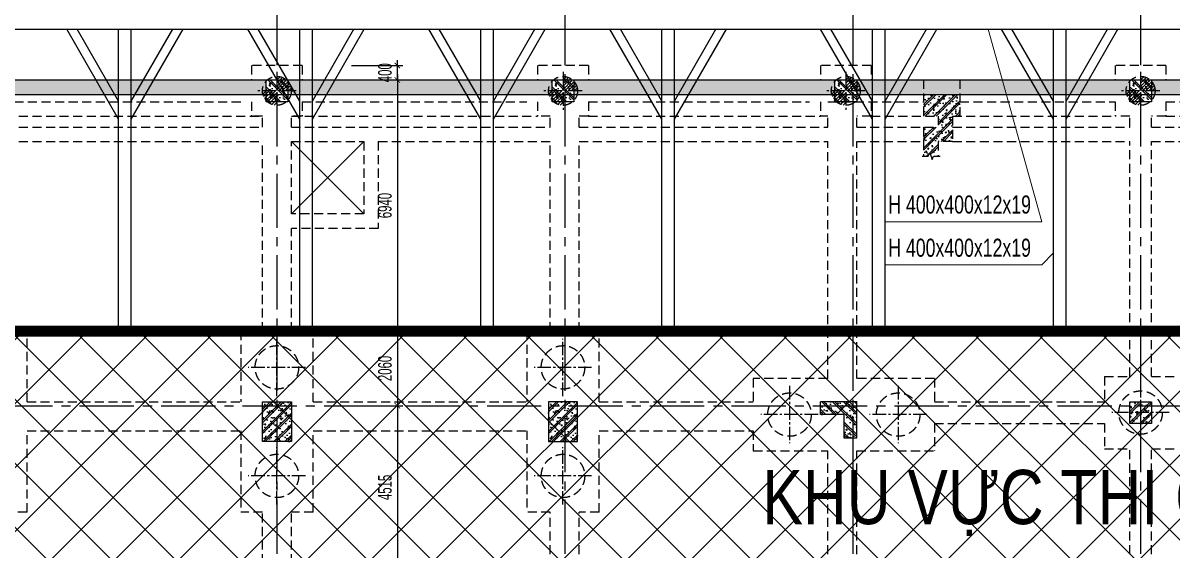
# Model space of a CAD drawing. Extents: x 71 to 3057337, y -14 to 345257.
# Drawn here: x 2938192 to 2969922, y 209799 to 224361 of the extents above; entities that cross this region are included whole.
import ezdxf
from ezdxf.enums import TextEntityAlignment as Align

# ---------------------------------------------------------------- set-up
doc = ezdxf.new("R2010")
doc.units = 0
doc.header["$LTSCALE"] = 1000
doc.header["$MEASUREMENT"] = 0
doc.header["$PDMODE"] = 3
doc.linetypes.add('CENTER2', pattern=[1.125, 0.75, -0.125, 0.125, -0.125])
doc.linetypes.add('HIDDEN', pattern=[0.375, 0.25, -0.125])
doc.layers.get('0').update_dxf_attribs({"linetype": 'CONTINUOUS'})
doc.layers.get('Defpoints').update_dxf_attribs({"linetype": 'CONTINUOUS'})
for name, color, linetype in [('03BORDER', 3, 'CONTINUOUS'), ('CDC.01.AXIS', 160, 'CENTER2'), ('CDC.02.DIM', 1, 'CONTINUOUS'), ('CDC.04.HIDDEN', 8, 'HIDDEN'), ('CDC.05.STEEL', 4, 'CONTINUOUS'), ('CDC.06.TEXT', 2, 'CONTINUOUS'), ('CDC.09.COLUMN', 4, 'CONTINUOUS'), ('CDC.10.HATCH', 9, 'CONTINUOUS'), ('CDC.14.STEELNUM', 2, 'CONTINUOUS'), ('CDC.16.BIGTEXT', 6, 'CONTINUOUS'), ('DIM', 1, 'CONTINUOUS')]:
    doc.layers.add(name, color=color, linetype=linetype)
doc.layers.add('KCS_CHI', color=1, linetype='CONTINUOUS', lineweight=15)
doc.styles.add('ARIAL', font='arial.ttf', dxfattribs={"width": 0.6})
doc.dimstyles.new('D150', dxfattribs={"dimscale": 150, "dimtxt": 2.5, "dimasz": 1, "dimexe": 1, "dimexo": 0, "dimgap": 1, "dimtad": 1, "dimdec": 0, "dimdsep": 46, "dimtxsty": 'ARIAL', "dimblk": 'ARCHTICK', "dimcen": 1, "dimdle": 1, "dimclrd": 1, "dimclre": 1, "dimclrt": 2, "dimadec": 0, "dimazin": 0, "dimtfac": 0.00072, "dimtdec": 0, "dimtix": 1, "dimtmove": 2, "dimatfit": 3, "dimldrblk": 'ARCHTICK', "dimfxl": 1, "dimtolj": 1, "dimlwd": -1, "dimlwe": -1, "dimarcsym": 0})
pattern_1 = [(50, (-322187.27, 0), (573.80815, -50.20171), [60, -660]), (355, (-322187.3, 0), (-111.00107, 601.7537), [48, -528]), (100.4514, (-322139.46, -4.2), (462.8075, 551.55163), [50.99215, -560.91369]), (46.1842, (-322187.3, 160), (853.79284, -132.4152), [90, -990]), (96.6356, (-322116.1, 149), (747.73016, 779.2943), [76.48823, -841.3704]), (351.1842, (-322187.3, 160), (747.72956, 779.2949), [72, -792]), (21, (-322107.27, 120), (477.52564, -322.09511), [60, -660]), (326, (-322107.3, 120), (194.65227, 580.12004), [48, -528]), (71.4514, (-322067.5, 93.16), (672.1781, 258.0244), [50.99215, -560.91369]), (37.5, (-322187.27, 0), (9.727884, 266.315083), [0, -521.6, 0, -536, 0, -530]), (7.5, (-322187.27, 0), (210.45563, 315.52937), [0, -305.6, 0, -509.6, 0, -202]), (327.5, (-322365.67, 0), (427.05795, -18.043897), [0, -200, 0, -624, 0, -828]), (317.5, (-322445.67, 0), (466.548935, 80.083986), [0, -260, 0, -414.4, 0, -588]), (45, (-322187.27, 0), (-240.416306, 240.416306), []), (45, (-322187.27, 98), (-240.416306, 240.416306), [])]

# ---------------------------------------------------------------- blocks, each defined once
blk = doc.blocks.new('_ARCHTICK')
at = {"color": 0, "linetype": 'ByBlock', "const_width": 0.15}
blk.add_lwpolyline([(-0.5, -0.5), (0.5, 0.5)], dxfattribs=at)
blk = doc.blocks.new('*D229')
at = {"layer": 'CDC.02.DIM', "color": 1, "transparency": 16777216}
for p, q in [((2947266, 223186), (2948680, 223186)), ((2948530, 223186), (2948530, 223336)), ((2948530, 222786), (2948530, 223186)), ((2947266, 222786), (2948680, 222786)), ((2948530, 222786), (2948530, 222636))]:
    blk.add_line(p, q, dxfattribs=at)
at = {"layer": 'Defpoints', "color": 0, "transparency": 16777216}
for p in [(2947266, 223186), (2948530, 223186), (2947266, 222786)]:
    blk.add_point(p, dxfattribs=at)
at = {"layer": 'CDC.02.DIM', "color": 1, "transparency": 16777216, "xscale": 150, "yscale": 150, "zscale": 150}
for p, rotation in [((2948530, 223186), 270), ((2948530, 222786), 90)]:
    blk.add_blockref('_ARCHTICK', p, dxfattribs=dict(at, rotation=rotation))
at = {"layer": 'CDC.02.DIM', "color": 2, "transparency": 16777216, "insert": (2948188, 222986), "char_height": 375, "attachment_point": 5, "rotation": 90, "style": 'ARIAL'}
blk.add_mtext('\\A1;400', dxfattribs=at)
blk = doc.blocks.new('*D230')
at = {"layer": 'CDC.02.DIM', "color": 1, "transparency": 16777216}
for p, q in [((2947266, 222786), (2948680, 222786)), ((2948530, 222936), (2948530, 215696)), ((2947266, 215846), (2948680, 215846))]:
    blk.add_line(p, q, dxfattribs=at)
at = {"layer": 'Defpoints', "color": 0, "transparency": 16777216}
for p in [(2947266, 222786), (2947266, 215846), (2948530, 215846)]:
    blk.add_point(p, dxfattribs=at)
at = {"layer": 'CDC.02.DIM', "color": 1, "transparency": 16777216, "xscale": 150, "yscale": 150, "zscale": 150}
for p, rotation in [((2948530, 222786), 90), ((2948530, 215846), 270)]:
    blk.add_blockref('_ARCHTICK', p, dxfattribs=dict(at, rotation=rotation))
at = {"layer": 'CDC.02.DIM', "color": 2, "transparency": 16777216, "insert": (2948188, 219316), "char_height": 375, "attachment_point": 5, "rotation": 90, "style": 'ARIAL'}
blk.add_mtext('\\A1;6940', dxfattribs=at)
blk = doc.blocks.new('*D231')
at = {"layer": 'CDC.02.DIM', "color": 1, "transparency": 16777216}
for p, q in [((2947327, 215846), (2948680, 215846)), ((2948530, 215996), (2948530, 213636)), ((2947327, 213786), (2948680, 213786))]:
    blk.add_line(p, q, dxfattribs=at)
at = {"layer": 'Defpoints', "color": 0, "transparency": 16777216}
for p in [(2947327, 215846), (2947327, 213786), (2948530, 213786)]:
    blk.add_point(p, dxfattribs=at)
at = {"layer": 'CDC.02.DIM', "color": 1, "transparency": 16777216, "xscale": 150, "yscale": 150, "zscale": 150}
for p, rotation in [((2948530, 215846), 90), ((2948530, 213786), 270)]:
    blk.add_blockref('_ARCHTICK', p, dxfattribs=dict(at, rotation=rotation))
at = {"layer": 'CDC.02.DIM', "color": 2, "transparency": 16777216, "insert": (2948188, 214816), "char_height": 375, "attachment_point": 5, "rotation": 90, "style": 'ARIAL'}
blk.add_mtext('\\A1;2060', dxfattribs=at)
blk = doc.blocks.new('*D251')
at = {"layer": 'CDC.02.DIM', "color": 1, "transparency": 16777216}
for p, q in [((2948530, 213936), (2948530, 209121)), ((2947327, 213786), (2948680, 213786)), ((2947327, 209271), (2948680, 209271))]:
    blk.add_line(p, q, dxfattribs=at)
at = {"layer": 'Defpoints', "color": 0, "transparency": 16777216}
for p in [(2947327, 213786), (2947327, 209271), (2948530, 209271)]:
    blk.add_point(p, dxfattribs=at)
at = {"layer": 'CDC.02.DIM', "color": 1, "transparency": 16777216, "xscale": 150, "yscale": 150, "zscale": 150}
for p, rotation in [((2948530, 213786), 90), ((2948530, 209271), 270)]:
    blk.add_blockref('_ARCHTICK', p, dxfattribs=dict(at, rotation=rotation))
at = {"layer": 'CDC.02.DIM', "color": 2, "transparency": 16777216, "insert": (2948188, 211529), "char_height": 375, "attachment_point": 5, "rotation": 90, "style": 'ARIAL'}
blk.add_mtext('\\A1;4515', dxfattribs=at)
blk = doc.blocks.new('7.95M')
at = {"layer": 'CDC.10.HATCH'}
h = blk.add_hatch(dxfattribs=at)
h.set_pattern_fill('ANSI31', color=256, scale=500, style=0)
h.set_pattern_definition([(45, (-342271.236, 17236.047), (-44.1941738, 44.1941738), [])])
h.paths.add_polyline_path([(1434392, -63748), (1434392, -64148), (1434792, -64148, 0.414214)])
h.paths.add_polyline_path([(1434392, -64148), (1433992, -64148, 0.414214), (1434392, -64548)])
h = blk.add_hatch(dxfattribs=at)
h.set_pattern_fill('ANSI31', color=256, scale=500, style=0)
h.set_pattern_definition([(45, (-334371.166, 17235.834), (-44.1941738, 44.1941738), [])])
h.paths.add_polyline_path([(1442293, -63749), (1442293, -64149), (1442693, -64149, 0.414214)])
h.paths.add_polyline_path([(1442293, -64149), (1441893, -64149, 0.414214), (1442293, -64549)])
h = blk.add_hatch(dxfattribs=at)
h.set_pattern_fill('ANSI31', color=256, scale=500, style=0)
h.set_pattern_definition([(45, (-326561.223, 17235.994), (-44.1941738, 44.1941738), [])])
h.paths.add_polyline_path([(1450102, -63748), (1450102, -64148), (1450502, -64148, 0.414214)])
h.paths.add_polyline_path([(1450102, -64148), (1449702, -64148, 0.414214), (1450102, -64548)])
h = blk.add_hatch(dxfattribs=at)
h.set_pattern_fill('ANSI31', color=256, scale=500, style=0)
h.set_pattern_definition([(45, (-318421.22, 17235.994), (-44.1941738, 44.1941738), [])])
h.paths.add_polyline_path([(1458242, -63748), (1458242, -64148), (1458642, -64148, 0.414214)])
h.paths.add_polyline_path([(1458242, -64148), (1457842, -64148, 0.414214), (1458242, -64548)])
h = blk.add_hatch(dxfattribs=at)
h.set_pattern_fill('CHAU-01', color=256, scale=80, style=0, pattern_type=2)
h.set_pattern_definition(pattern_1)
h.paths.add_polyline_path([(1418382, -63848), (1416077, -63848), (1412362, -67821), (1412910, -67821), (1416250, -64248), (1418382, -64248)])
h.paths.add_polyline_path([(1426192, -63848), (1418982, -63848), (1418982, -64248), (1426192, -64248)])
h.paths.add_polyline_path([(1434092, -63848), (1426792, -63848), (1426792, -64248), (1434092, -64248)])
h.paths.add_polyline_path([(1441993, -63848), (1434692, -63848), (1434692, -64248), (1441993, -64248)])
h.paths.add_polyline_path([(1449802, -63848), (1442593, -63848), (1442593, -64248), (1449802, -64248)])
h.paths.add_polyline_path([(1457942, -63848), (1450402, -63848), (1450402, -64248), (1457942, -64248)])
h = blk.add_hatch(dxfattribs=at)
h.set_pattern_fill('CHAU-01', color=256, scale=50, angle=270, style=0, pattern_type=2)
h.set_pattern_definition([(320, (-314663.88, -371169.58), (-31.376067, -358.63009), [37.5, -412.5]), (265, (-314663.9, -371169.58), (376.09607, 69.37567), [30, -330]), (10.4514, (-314666.5, -371199.47), (344.71977, -289.25469), [31.870095, -350.571056]), (316.1842, (-314563.9, -371169.6), (-82.75951, -533.62052), [56.25, -618.75]), (6.6356, (-314570.8, -371214.05), (487.05894, -467.33135), [47.80514, -525.8565]), (261.1842, (-314563.9, -371169.6), (487.0593, -467.33097), [45, -495]), (291, (-314588.88, -371219.58), (-201.309445, -298.453526), [37.5, -412.5]), (236, (-314588.9, -371219.58), (362.57502, -121.657666), [30, -330]), (341.4514, (-314605.66, -371244.45), (161.26525, -420.111314), [31.870095, -350.571056]), (307.5, (-314663.88, -371169.58), (166.446927, -6.079928), [0, -326, 0, -335, 0, -331.25]), (277.5, (-314663.88, -371169.58), (197.205856, -131.534769), [0, -191, 0, -318.5, 0, -126.25]), (237.5, (-314663.88, -371058.08), (-11.277436, -266.911218), [0, -125, 0, -390, 0, -517.5]), (227.5, (-314663.88, -371008.08), (50.05249, -291.593085), [0, -162.5, 0, -259, 0, -367.5]), (315, (-314663.88, -371169.58), (150.26019, 150.26019), []), (315, (-314602.63, -371169.58), (150.26019, 150.26019), [])])
h.paths.add_polyline_path([(1434692, -64448), (1434092, -64448), (1434092, -63848), (1434692, -63848)])
h = blk.add_hatch(dxfattribs=at)
h.set_pattern_fill('CHAU-01', color=256, scale=50, angle=270, style=0, pattern_type=2)
h.set_pattern_definition([(320, (-306763.8, -371169.8), (-31.376067, -358.63009), [37.5, -412.5]), (265, (-306763.8, -371169.8), (376.09607, 69.37567), [30, -330]), (10.4514, (-306766.43, -371199.68), (344.71977, -289.25469), [31.870095, -350.571056]), (316.1842, (-306663.8, -371169.8), (-82.75951, -533.62052), [56.25, -618.75]), (6.6356, (-306670.7, -371214.26), (487.05894, -467.33135), [47.80514, -525.8565]), (261.1842, (-306663.8, -371169.8), (487.0593, -467.33097), [45, -495]), (291, (-306688.8, -371219.8), (-201.309445, -298.453526), [37.5, -412.5]), (236, (-306688.8, -371219.8), (362.57502, -121.657666), [30, -330]), (341.4514, (-306705.6, -371244.67), (161.26525, -420.111314), [31.870095, -350.571056]), (307.5, (-306763.81, -371169.8), (166.446927, -6.079928), [0, -326, 0, -335, 0, -331.25]), (277.5, (-306763.81, -371169.8), (197.205856, -131.534769), [0, -191, 0, -318.5, 0, -126.25]), (237.5, (-306763.81, -371058.3), (-11.277436, -266.911218), [0, -125, 0, -390, 0, -517.5]), (227.5, (-306763.81, -371008.3), (50.05249, -291.593085), [0, -162.5, 0, -259, 0, -367.5]), (315, (-306763.81, -371169.8), (150.26019, 150.26019), []), (315, (-306702.56, -371169.8), (150.26019, 150.26019), [])])
h.paths.add_polyline_path([(1442593, -64448), (1441993, -64448), (1441993, -63848), (1442593, -63848)])
h = blk.add_hatch(dxfattribs=at)
h.set_pattern_fill('CHAU-01', color=256, scale=50, angle=270, style=0, pattern_type=2)
h.set_pattern_definition([(320, (-298953.87, -371169.63), (-31.376067, -358.63009), [37.5, -412.5]), (265, (-298953.87, -371169.63), (376.09607, 69.37567), [30, -330]), (10.4514, (-298956.5, -371199.52), (344.71977, -289.25469), [31.870095, -350.571056]), (316.1842, (-298853.87, -371169.63), (-82.75951, -533.62052), [56.25, -618.75]), (6.6356, (-298860.77, -371214.1), (487.05894, -467.33135), [47.80514, -525.8565]), (261.1842, (-298853.87, -371169.63), (487.0593, -467.33097), [45, -495]), (291, (-298878.87, -371219.63), (-201.309445, -298.453526), [37.5, -412.5]), (236, (-298878.87, -371219.63), (362.57502, -121.657666), [30, -330]), (341.4514, (-298895.65, -371244.5), (161.26525, -420.111314), [31.870095, -350.571056]), (307.5, (-298953.87, -371169.63), (166.446927, -6.079928), [0, -326, 0, -335, 0, -331.25]), (277.5, (-298953.87, -371169.63), (197.205856, -131.534769), [0, -191, 0, -318.5, 0, -126.25]), (237.5, (-298953.87, -371058.13), (-11.277436, -266.911218), [0, -125, 0, -390, 0, -517.5]), (227.5, (-298953.87, -371008.13), (50.05249, -291.593085), [0, -162.5, 0, -259, 0, -367.5]), (315, (-298953.87, -371169.63), (150.26019, 150.26019), []), (315, (-298892.62, -371169.63), (150.26019, 150.26019), [])])
h.paths.add_polyline_path([(1450402, -64448), (1449802, -64448), (1449802, -63848), (1450402, -63848)])
h = blk.add_hatch(dxfattribs=at)
h.set_pattern_fill('CHAU-01', color=256, scale=50, angle=270, style=0, pattern_type=2)
h.set_pattern_definition([(320, (-290813.86, -371169.63), (-31.376067, -358.63009), [37.5, -412.5]), (265, (-290813.86, -371169.63), (376.09607, 69.37567), [30, -330]), (10.4514, (-290816.48, -371199.52), (344.71977, -289.25469), [31.870095, -350.571056]), (316.1842, (-290713.86, -371169.63), (-82.75951, -533.62052), [56.25, -618.75]), (6.6356, (-290720.76, -371214.1), (487.05894, -467.33135), [47.80514, -525.8565]), (261.1842, (-290713.86, -371169.63), (487.0593, -467.33097), [45, -495]), (291, (-290738.86, -371219.63), (-201.309445, -298.453526), [37.5, -412.5]), (236, (-290738.86, -371219.63), (362.57502, -121.657666), [30, -330]), (341.4514, (-290755.64, -371244.5), (161.26525, -420.111314), [31.870095, -350.571056]), (307.5, (-290813.86, -371169.63), (166.446927, -6.079928), [0, -326, 0, -335, 0, -331.25]), (277.5, (-290813.86, -371169.63), (197.205856, -131.534769), [0, -191, 0, -318.5, 0, -126.25]), (237.5, (-290813.86, -371058.13), (-11.277436, -266.911218), [0, -125, 0, -390, 0, -517.5]), (227.5, (-290813.86, -371008.13), (50.05249, -291.593085), [0, -162.5, 0, -259, 0, -367.5]), (315, (-290813.86, -371169.63), (150.26019, 150.26019), []), (315, (-290752.61, -371169.63), (150.26019, 150.26019), [])])
h.paths.add_polyline_path([(1458542, -64448), (1457942, -64448), (1457942, -63848), (1458542, -63848)])
h = blk.add_hatch(dxfattribs=at)
h.set_pattern_fill('CHAU-01', color=256, scale=80, style=0, pattern_type=2)
h.set_pattern_definition(pattern_1)
h.paths.add_polyline_path([(1468217, -63848), (1458542, -63848), (1458542, -64248), (1468217, -64248)])
h.paths.add_polyline_path([(1476583, -63848), (1469267, -63848), (1469267, -64248), (1476583, -64248)])
h.paths.add_polyline_path([(1484393, -63848), (1477183, -63848), (1477183, -64248), (1484393, -64248)])
h.paths.add_polyline_path([(1492293, -63848), (1484993, -63848), (1484993, -64248), (1492293, -64248)])
h.paths.add_polyline_path([(1500193, -63848), (1492893, -63848), (1492893, -64248), (1500193, -64248)])
h.paths.add_polyline_path([(1508003, -63848), (1500793, -63848), (1500793, -64248), (1508003, -64248)])
h.paths.add_polyline_path([(1511853, -63848), (1508603, -63848), (1508603, -64248), (1511853, -64248)])
h.paths.add_polyline_path([(1512453, -63848), (1512453, -63848), (1512453, -64433), (1515745, -67954), (1516292, -67954)])
h = blk.add_hatch(dxfattribs=at)
h.set_pattern_fill('CHAU-01', color=256, scale=50, style=0, pattern_type=2)
h.set_pattern_definition([(50, (-323387.27, 0), (358.63009, -31.376067), [37.5, -412.5]), (355, (-323387.27, 0), (-69.37567, 376.09607), [30, -330]), (100.4514, (-323357.4, -2.6), (289.25469, 344.71977), [31.870095, -350.571056]), (46.1842, (-323387.27, 100), (533.62052, -82.75951), [56.25, -618.75]), (96.6356, (-323342.8, 93.1), (467.33135, 487.05894), [47.80514, -525.8565]), (351.1842, (-323387.3, 100), (467.33097, 487.0593), [45, -495]), (21, (-323337.27, 75), (298.453526, -201.309445), [37.5, -412.5]), (326, (-323337.27, 75), (121.657666, 362.57502), [30, -330]), (71.4514, (-323312.4, 58.22), (420.111314, 161.26525), [31.870095, -350.571056]), (37.5, (-323387.27, 0), (6.079928, 166.446927), [0, -326, 0, -335, 0, -331.25]), (7.5, (-323387.27, 0), (131.534769, 197.205856), [0, -191, 0, -318.5, 0, -126.25]), (327.5, (-323498.77, 0), (266.911218, -11.277436), [0, -125, 0, -390, 0, -517.5]), (317.5, (-323548.77, 0), (291.593085, 50.05249), [0, -162.5, 0, -259, 0, -367.5]), (45, (-323387.27, 0), (-150.26019, 150.26019), []), (45, (-323387.27, 61.25), (-150.26019, 150.26019), [])])
h.paths.add_polyline_path([(1453052, -64848), (1453252, -64848), (1453252, -64248), (1452252, -64248), (1452252, -64848), (1452652, -64848), (1452652, -65148), (1452252, -65148), (1452252, -65952), (1452377, -65952), (1452418, -65858), (1452486, -66046), (1452527, -65952), (1452652, -65952), (1452652, -65548), (1453052, -65548)])
h = blk.add_hatch(dxfattribs=at)
h.set_pattern_fill('CHAU-01', color=256, scale=50, style=0, pattern_type=2)
h.set_pattern_definition([(50, (-314587.3, 0), (358.63009, -31.376067), [37.5, -412.5]), (355, (-314587.3, 0), (-69.37567, 376.09607), [30, -330]), (100.4514, (-314557.4, -2.6), (289.25469, 344.71977), [31.870095, -350.571056]), (46.1842, (-314587.3, 100), (533.62052, -82.75951), [56.25, -618.75]), (96.6356, (-314542.8, 93.1), (467.33135, 487.05894), [47.80514, -525.8565]), (351.1842, (-314587.3, 100), (467.33097, 487.0593), [45, -495]), (21, (-314537.3, 75), (298.453526, -201.309445), [37.5, -412.5]), (326, (-314537.3, 75), (121.657666, 362.57502), [30, -330]), (71.4514, (-314512.42, 58.22), (420.111314, 161.26525), [31.870095, -350.571056]), (37.5, (-314587.3, 0), (6.079928, 166.446927), [0, -326, 0, -335, 0, -331.25]), (7.5, (-314587.3, 0), (131.534769, 197.205856), [0, -191, 0, -318.5, 0, -126.25]), (327.5, (-314698.8, 0), (266.911218, -11.277436), [0, -125, 0, -390, 0, -517.5]), (317.5, (-314748.8, 0), (291.593085, 50.05249), [0, -162.5, 0, -259, 0, -367.5]), (45, (-314587.3, 0), (-150.26019, 150.26019), []), (45, (-314587.3, 61.25), (-150.26019, 150.26019), [])])
h.paths.add_polyline_path([(1434342, -72738), (1433992, -72738), (1433992, -72848), (1434342, -72848)])
h.paths.add_polyline_path([(1434342, -72848), (1433992, -72848), (1433992, -73838), (1434342, -73838)])
h.paths.add_polyline_path([(1434792, -72848), (1434342, -72848), (1434342, -73838), (1434792, -73838)])
h.paths.add_polyline_path([(1434792, -72738), (1434342, -72738), (1434342, -72848), (1434792, -72848)])
h = blk.add_hatch(dxfattribs=at)
h.set_pattern_fill('CHAU-01', color=256, scale=50, style=0, pattern_type=2)
h.set_pattern_definition([(50, (-306687.3, 0), (358.63009, -31.376067), [37.5, -412.5]), (355, (-306687.3, 0), (-69.37567, 376.09607), [30, -330]), (100.4514, (-306657.43, -2.6), (289.25469, 344.71977), [31.870095, -350.571056]), (46.1842, (-306687.3, 100), (533.62052, -82.75951), [56.25, -618.75]), (96.6356, (-306642.85, 93.1), (467.33135, 487.05894), [47.80514, -525.8565]), (351.1842, (-306687.3, 100), (467.33097, 487.0593), [45, -495]), (21, (-306637.3, 75), (298.453526, -201.309445), [37.5, -412.5]), (326, (-306637.3, 75), (121.657666, 362.57502), [30, -330]), (71.4514, (-306612.44, 58.22), (420.111314, 161.26525), [31.870095, -350.571056]), (37.5, (-306687.31, 0), (6.079928, 166.446927), [0, -326, 0, -335, 0, -331.25]), (7.5, (-306687.31, 0), (131.534769, 197.205856), [0, -191, 0, -318.5, 0, -126.25]), (327.5, (-306798.81, 0), (266.911218, -11.277436), [0, -125, 0, -390, 0, -517.5]), (317.5, (-306848.81, 0), (291.593085, 50.05249), [0, -162.5, 0, -259, 0, -367.5]), (45, (-306687.31, 0), (-150.26019, 150.26019), []), (45, (-306687.31, 61.25), (-150.26019, 150.26019), [])])
h.paths.add_polyline_path([(1442242, -72738), (1441892, -72738), (1441892, -72848), (1442242, -72848)])
h.paths.add_polyline_path([(1442242, -72848), (1441892, -72848), (1441892, -73838), (1442242, -73838)])
h.paths.add_polyline_path([(1442692, -72848), (1442242, -72848), (1442242, -73838), (1442692, -73838)])
h.paths.add_polyline_path([(1442692, -72738), (1442242, -72738), (1442242, -72848), (1442692, -72848)])
h = blk.add_hatch(dxfattribs=at)
h.set_pattern_fill('CHAU-01', color=256, scale=50, style=0, pattern_type=2)
h.set_pattern_definition([(130, (3190972.22, 0), (-358.63009, -31.376067), [37.5, -412.5]), (185, (3190972.22, 0), (69.37567, 376.09607), [30, -330]), (79.5486, (3190942.34, -2.6), (-289.25469, 344.71977), [31.870095, -350.571056]), (133.8158, (3190972.22, 100), (-533.62052, -82.75951), [56.25, -618.75]), (83.3644, (3190927.76, 93.1), (-467.33135, 487.05894), [47.80514, -525.8565]), (188.8158, (3190972.2, 100), (-467.33097, 487.0593), [45, -495]), (159, (3190922.22, 75), (-298.453526, -201.309445), [37.5, -412.5]), (214, (3190922.22, 75), (-121.657666, 362.57502), [30, -330]), (108.5486, (3190897.35, 58.22), (-420.111314, 161.26525), [31.870095, -350.571056]), (142.5, (3190972.22, 0), (-6.079928, 166.446927), [0, -326, 0, -335, 0, -331.25]), (172.5, (3190972.22, 0), (-131.534769, 197.205856), [0, -191, 0, -318.5, 0, -126.25]), (212.5, (3191083.72, 0), (-266.911218, -11.277436), [0, -125, 0, -390, 0, -517.5]), (222.5, (3191133.72, 0), (-291.593085, 50.05249), [0, -162.5, 0, -259, 0, -367.5]), (135, (3190972.22, 0), (150.26019, 150.26019), []), (135, (3190972.22, 61.25), (150.26019, 150.26019), [])])
h.paths.add_polyline_path([(1450292, -72848), (1450402, -72848), (1450402, -73738), (1450292, -73738)])
h.paths.add_polyline_path([(1449402, -72848), (1450292, -72848), (1450292, -73738), (1450052, -73738), (1450052, -73088), (1449402, -73088)])
h.paths.add_polyline_path([(1449402, -72738), (1450292, -72738), (1450292, -72848), (1449402, -72848)])
h.paths.add_polyline_path([(1450292, -72738), (1450402, -72738), (1450402, -72848), (1450292, -72848)])
h = blk.add_hatch(dxfattribs=at)
h.set_pattern_fill('CHAU-01', color=256, scale=50, style=0, pattern_type=2)
h.set_pattern_definition([(50, (-323337.27, 0), (358.63009, -31.376067), [37.5, -412.5]), (355, (-323337.27, 0), (-69.37567, 376.09607), [30, -330]), (100.4514, (-323307.4, -2.6), (289.25469, 344.71977), [31.870095, -350.571056]), (46.1842, (-323337.27, 100), (533.62052, -82.75951), [56.25, -618.75]), (96.6356, (-323292.8, 93.1), (467.33135, 487.05894), [47.80514, -525.8565]), (351.1842, (-323337.3, 100), (467.33097, 487.0593), [45, -495]), (21, (-323287.27, 75), (298.453526, -201.309445), [37.5, -412.5]), (326, (-323287.27, 75), (121.657666, 362.57502), [30, -330]), (71.4514, (-323262.4, 58.22), (420.111314, 161.26525), [31.870095, -350.571056]), (37.5, (-323337.27, 0), (6.079928, 166.446927), [0, -326, 0, -335, 0, -331.25]), (7.5, (-323337.27, 0), (131.534769, 197.205856), [0, -191, 0, -318.5, 0, -126.25]), (327.5, (-323448.77, 0), (266.911218, -11.277436), [0, -125, 0, -390, 0, -517.5]), (317.5, (-323498.77, 0), (291.593085, 50.05249), [0, -162.5, 0, -259, 0, -367.5]), (45, (-323337.27, 0), (-150.26019, 150.26019), []), (45, (-323337.27, 61.25), (-150.26019, 150.26019), [])])
h.paths.add_polyline_path([(1458542, -73338), (1457942, -73338), (1457942, -72738), (1458542, -72738)])
at = {"layer": 'CDC.01.AXIS', "ltscale": 2}
for p, q in [((1434392, -61938), (1434392, -120474)), ((1442342, -61938), (1442342, -120474)), ((1450292, -61938), (1450292, -120474)), ((1458242, -61938), (1458242, -120474)), ((1410944, -63847), (1517957, -63847)), ((1410944, -72848), (1517957, -72848))]:
    blk.add_line(p, q, dxfattribs=at)
at = {"layer": 'CDC.01.AXIS', "ltscale": 0.5}
for p, q in [((1434392, -63620), (1434392, -64676)), ((1442293, -63621), (1442293, -64677)), ((1450102, -63620), (1450102, -64676)), ((1458242, -63620), (1458242, -64676)), ((1434920, -64148), (1433864, -64148)), ((1442821, -64149), (1441765, -64149)), ((1450630, -64148), (1449574, -64148)), ((1458770, -64148), (1457714, -64148)), ((1434392, -72580), (1434392, -70996)), ((1442292, -72580), (1442292, -70996)), ((1435184, -71788), (1433600, -71788)), ((1443084, -71788), (1441500, -71788)), ((1448547, -72302), (1448547, -73886)), ((1451547, -72302), (1451547, -73886)), ((1458242, -72246), (1458242, -73830)), ((1449339, -73094), (1447755, -73094)), ((1452339, -73094), (1450755, -73094)), ((1459034, -73038), (1457450, -73038)), ((1434392, -75580), (1434392, -73996)), ((1442292, -75580), (1442292, -73996)), ((1435184, -74788), (1433600, -74788)), ((1443084, -74788), (1441500, -74788))]:
    blk.add_line(p, q, dxfattribs=at)
at = {"layer": 'CDC.04.HIDDEN'}
for p, q in [((1435092, -63448), (1433692, -63448)), ((1433692, -63448), (1433692, -63848)), ((1435092, -63448), (1435092, -63848)), ((1442993, -63449), (1441593, -63449)), ((1441593, -63449), (1441593, -63848)), ((1442993, -63449), (1442993, -63848)), ((1450802, -63448), (1449402, -63448)), ((1449402, -63448), (1449402, -63848)), ((1450802, -63448), (1450802, -63848)), ((1458942, -63448), (1457542, -63448)), ((1457542, -63448), (1457542, -63848)), ((1458942, -63448), (1458942, -63848)), ((1452252, -63847), (1452252, -64848)), ((1453252, -63847), (1453252, -64848)), ((1427142, -64448), (1433392, -64448)), ((1433692, -64448), (1433692, -64848)), ((1435092, -64448), (1435092, -64848)), ((1435092, -64448), (1441293, -64448)), ((1441593, -64448), (1441593, -64849)), ((1442993, -64448), (1442993, -64849)), ((1442993, -64448), (1449102, -64448)), ((1449402, -64448), (1449402, -64848)), ((1449602, -64448), (1452252, -64448)), ((1450802, -64448), (1450802, -64848)), ((1453252, -64448), (1457542, -64448)), ((1457542, -64448), (1457542, -64848)), ((1458942, -64448), (1458942, -64848)), ((1458942, -64448), (1468042, -64448)), ((1426892, -64848), (1433992, -64848)), ((1433992, -64848), (1433692, -64848)), ((1433992, -65148), (1433992, -64848)), ((1435092, -64848), (1434792, -64848)), ((1434792, -65148), (1434792, -64848)), ((1434792, -64848), (1441593, -64848)), ((1441942, -64849), (1441593, -64849)), ((1441942, -65148), (1441942, -64849)), ((1442993, -64849), (1442742, -64849)), ((1442742, -65148), (1442742, -64849)), ((1442993, -64848), (1449402, -64848)), ((1449602, -64848), (1449402, -64848)), ((1449602, -65148), (1449602, -64848)), ((1450802, -64848), (1450402, -64848)), ((1450402, -65148), (1450402, -64848)), ((1450802, -64848), (1452652, -64848)), ((1452652, -64848), (1452652, -65148)), ((1453052, -64848), (1457542, -64848)), ((1453052, -64848), (1453052, -65548)), ((1457942, -64848), (1457542, -64848)), ((1457942, -65148), (1457942, -64848)), ((1458942, -64848), (1458542, -64848)), ((1458542, -65148), (1458542, -64848)), ((1458942, -64848), (1468042, -64848)), ((1426892, -65148), (1433992, -65148)), ((1434792, -65148), (1441942, -65148)), ((1442742, -65148), (1449602, -65148)), ((1450402, -65148), (1452652, -65148)), ((1452252, -65148), (1452252, -65955)), ((1453052, -65148), (1457942, -65148)), ((1458542, -65148), (1468442, -65148)), ((1426892, -65548), (1433992, -65548)), ((1433992, -70788), (1433992, -65548)), ((1437192, -65548), (1441942, -65548)), ((1437192, -65548), (1437192, -67948)), ((1441942, -70788), (1441942, -65548)), ((1442742, -70788), (1442742, -65548)), ((1442742, -65548), (1449602, -65548)), ((1449602, -72094), (1449602, -65548)), ((1450402, -72094), (1450402, -65548)), ((1450402, -65548), (1452252, -65548)), ((1452652, -65548), (1452652, -65955)), ((1453052, -65548), (1452652, -65548)), ((1453052, -65548), (1457942, -65548)), ((1457942, -72038), (1457942, -65548)), ((1458542, -72038), (1458542, -65548)), ((1458542, -65548), (1468442, -65548)), ((1434792, -70788), (1434792, -67948)), ((1437192, -67948), (1434792, -67948)), ((1427492, -70788), (1426892, -70788)), ((1427492, -72738), (1427492, -70788)), ((1433392, -70788), (1433392, -72738)), ((1433992, -70788), (1433392, -70788)), ((1435392, -70788), (1434792, -70788)), ((1435392, -72738), (1435392, -70788)), ((1441292, -70788), (1441292, -72738)), ((1441942, -70788), (1441292, -70788)), ((1443292, -70788), (1442742, -70788)), ((1443292, -72738), (1443292, -70788)), ((1449602, -72094), (1447547, -72094)), ((1447547, -72094), (1447547, -72738)), ((1452547, -72094), (1450402, -72094)), ((1452547, -72094), (1452547, -72738)), ((1457242, -72038), (1457942, -72038)), ((1457242, -72038), (1457242, -72738)), ((1458542, -72038), (1459242, -72038)), ((1427492, -72738), (1433392, -72738)), ((1435392, -72738), (1441292, -72738)), ((1443292, -72738), (1447547, -72738)), ((1452547, -72738), (1457242, -72738)), ((1427492, -73538), (1433392, -73538)), ((1427492, -75788), (1427492, -73538)), ((1433392, -73538), (1433392, -75788)), ((1435392, -73538), (1441292, -73538)), ((1435392, -75788), (1435392, -73538)), ((1441292, -73538), (1441292, -75788)), ((1443292, -73538), (1447547, -73538)), ((1443292, -75788), (1443292, -73538)), ((1447547, -73538), (1447547, -74094)), ((1452547, -73338), (1457242, -73338)), ((1452547, -73338), (1452547, -74094)), ((1457242, -73338), (1457242, -74038)), ((1447547, -74094), (1449602, -74094)), ((1449602, -79198), (1449602, -74094)), ((1450402, -79198), (1450402, -74094)), ((1450402, -74094), (1452547, -74094)), ((1457242, -74038), (1457942, -74038)), ((1457942, -79198), (1457942, -74038)), ((1458542, -79198), (1458542, -74038)), ((1458542, -74038), (1459242, -74038)), ((1427492, -75788), (1426892, -75788)), ((1433992, -75788), (1433392, -75788)), ((1433992, -77948), (1433992, -75788)), ((1434792, -77948), (1434792, -75788)), ((1435392, -75788), (1434792, -75788)), ((1441942, -75788), (1441292, -75788)), ((1441942, -79198), (1441942, -75788)), ((1442742, -79198), (1442742, -75788)), ((1443292, -75788), (1442742, -75788))]:
    blk.add_line(p, q, dxfattribs=at)
blk.add_lwpolyline([(1434792, -65548), (1436792, -65548), (1436792, -67548), (1434792, -67548)], close=True, dxfattribs=at)
for centre, radius in [((1434392, -64148), 400), ((1442293, -64149), 400), ((1450102, -64148), 400), ((1458242, -64148), 400), ((1434392, -71788), 600), ((1442292, -71788), 600), ((1448547, -73094), 600), ((1451547, -73094), 600), ((1458242, -73038), 600), ((1434392, -74788), 600), ((1442292, -74788), 600)]:
    blk.add_circle(centre, radius, dxfattribs=at)
at = {"layer": 'CDC.09.COLUMN'}
for p, q in [((1416077, -63848), (1512453, -63848)), ((1416250, -64248), (1512279, -64248))]:
    blk.add_line(p, q, dxfattribs=at)
at = {"layer": 'CDC.09.COLUMN', "ltscale": 2000}
for p, q in [((1450402, -72738), (1449402, -72738)), ((1449402, -73088), (1449402, -72738)), ((1450402, -73738), (1450402, -72738)), ((1450052, -73088), (1449402, -73088)), ((1450052, -73088), (1450052, -73738)), ((1450052, -73738), (1450402, -73738))]:
    blk.add_line(p, q, dxfattribs=at)
for points in [[(1434692, -63848), (1434692, -64448), (1434092, -64448), (1434092, -63848)], [(1442593, -63848), (1442593, -64448), (1441993, -64448), (1441993, -63848)], [(1450402, -63848), (1450402, -64448), (1449802, -64448), (1449802, -63848)], [(1458542, -63848), (1458542, -64448), (1457942, -64448), (1457942, -63848)], [(1434792, -72738), (1434792, -73838), (1433992, -73838), (1433992, -72738)], [(1441892, -72738), (1441892, -73838), (1442692, -73838), (1442692, -72738)], [(1458542, -72738), (1458542, -73338), (1457942, -73338), (1457942, -72738)]]:
    blk.add_lwpolyline(points, close=True, dxfattribs=at)
at = {"layer": 'CDC.10.HATCH'}
for p, q in [((1434792, -65548), (1436792, -67548)), ((1434792, -67548), (1436792, -65548))]:
    blk.add_line(p, q, dxfattribs=at)
at = {"layer": 'DIM'}
blk.add_lwpolyline([(1452206, -65952), (1452377, -65952), (1452418, -65858), (1452486, -66046), (1452527, -65952), (1452707, -65952)], dxfattribs=at)

msp = doc.modelspace()

# ---------------------------------------------------------------- hatches: boundary and pattern name
at = {"layer": 'CDC.10.HATCH'}
h = msp.add_hatch(dxfattribs=at)
h.set_pattern_fill('ANSI37', color=256, scale=10000, style=0)
h.paths.add_polyline_path([(3021754.1, 215846), (2926854.2, 215846), (2926854.2, 173926.5), (3021754.1, 173926.5)])
h.paths.add_polyline_path([(3014304.1, 209270.9), (3014304.1, 180225.7), (2934235.7, 180225.7), (2934235.7, 209270.9)], flags=16)
h.paths.add_polyline_path([(2958056.3, 176259.2), (2989134.8, 176259.2), (2989134.8, 179575.9), (2958056.3, 179575.9)], flags=24)
h.paths.add_polyline_path([(2958056.3, 209627.9), (2989134.8, 209627.9), (2989134.8, 212944.6), (2958056.3, 212944.6)], flags=24)
h.paths.add_polyline_path([(2950948.3, 200176.7), (2953299.4, 200176.7), (2953299.4, 203126.5), (2950948.3, 203126.5)], flags=8)
h.paths.add_polyline_path([(2927467.8, 194828.5), (2931664.8, 194828.5), (2931664.8, 195594.4), (2927467.8, 195594.4)], flags=24)
h.paths.add_polyline_path([(2927467.8, 195833.8), (2931664.8, 195833.8), (2931664.8, 196599.7), (2927467.8, 196599.7)], flags=24)
h.paths.add_polyline_path([(2958056.3, 193387.1), (2989134.8, 193387.1), (2989134.8, 196703.8), (2958056.3, 196703.8)], flags=8)

# ---------------------------------------------------------------- linework, layer by layer
at = {"layer": 'CDC.05.STEEL', "linetype": 'Continuous'}
msp.add_line((2921772.5, 224185.6), (3028504.3, 224185.6), dxfattribs=at)
at = {"layer": 'CDC.05.STEEL', "color": 4}
for p, q in [((2940833.2, 221702.6), (2939400.4, 224185.6)), ((2940833.2, 222202.8), (2939689.1, 224185.6)), ((2940833.2, 215846), (2940833.2, 224185.6)), ((2941183.2, 215846), (2941183.2, 224185.6)), ((2941183.2, 222202.8), (2942327.4, 224185.6)), ((2941183.2, 221702.6), (2942616, 224185.6)), ((2945833.2, 221702.6), (2944400.4, 224185.6)), ((2945833.2, 222202.8), (2944689.1, 224185.6)), ((2945833.2, 215846), (2945833.2, 224185.6)), ((2946183.2, 215846), (2946183.2, 224185.6)), ((2946183.2, 222202.8), (2947327.4, 224185.6)), ((2946183.2, 221702.6), (2947616, 224185.6)), ((2950833.2, 221702.6), (2949400.4, 224185.6)), ((2950833.2, 222202.8), (2949689.1, 224185.6)), ((2950833.2, 215846), (2950833.2, 224185.6)), ((2951183.2, 215846), (2951183.2, 224185.6)), ((2951183.2, 222202.8), (2952327.4, 224185.6)), ((2951183.2, 221702.6), (2952616, 224185.6)), ((2955833.2, 221702.6), (2954400.4, 224185.6)), ((2955833.2, 222202.8), (2954689.1, 224185.6)), ((2955833.2, 215846), (2955833.2, 224185.6)), ((2956183.2, 215846), (2956183.2, 224185.6)), ((2956183.2, 222202.8), (2957327.4, 224185.6)), ((2956183.2, 221702.6), (2957616, 224185.6)), ((2961646.7, 221702.6), (2960213.9, 224185.6)), ((2961646.7, 222202.8), (2960502.5, 224185.6)), ((2961646.7, 215846), (2961646.7, 224185.6)), ((2961996.7, 215846), (2961996.7, 224185.6)), ((2961996.7, 222202.8), (2963140.9, 224185.6)), ((2961996.7, 221702.6), (2963429.5, 224185.6)), ((2966646.7, 221702.6), (2965213.9, 224185.6)), ((2966646.7, 222202.8), (2965502.5, 224185.6)), ((2966646.7, 215846), (2966646.7, 224185.6)), ((2966996.7, 215846), (2966996.7, 224185.6)), ((2966996.7, 222202.8), (2968140.9, 224185.6)), ((2966996.7, 221702.6), (2968429.5, 224185.6))]:
    msp.add_line(p, q, dxfattribs=at)
at = {"layer": 'CDC.14.STEELNUM', "const_width": 300}
msp.add_lwpolyline([(2926854.2, 215846), (3021754.1, 215846), (3021754.1, 173926.5), (2926854.2, 173926.5), (2926854.2, 215846)], dxfattribs=at)
at = {"layer": 'KCS_CHI'}
for points in [[(2964848.6, 224185.6), (2966323.4, 218869), (2961996.7, 218869)], [(2966646.7, 218010.3), (2966323.4, 217674.6), (2961996.7, 217674.6)]]:
    msp.add_lwpolyline(points, dxfattribs=at)

# ---------------------------------------------------------------- block references
at = {"layer": '03BORDER'}
msp.add_blockref('7.95M', (1510811.7, 286633.9), dxfattribs=at)

# ---------------------------------------------------------------- texts
at = {"layer": 'CDC.06.TEXT', "color": 2, "style": 'ARIAL', "width": 0.7}
for p in [(2964056.1, 219345.4), (2964056.1, 218151)]:
    msp.add_text('H 400x400x12x19', height=500, dxfattribs=at).set_placement(p, align=Align.MIDDLE_CENTER)
at = {"layer": 'CDC.16.BIGTEXT', "style": 'ARIAL', "width": 0.8}
msp.add_text('KHU VỰC THI CÔNG BÊ TÔNG ĐỢT 2', height=1500, dxfattribs=at).set_placement((2973595.6, 211263.2), align=Align.MIDDLE_CENTER)

# ---------------------------------------------------------------- dimensions: what is measured, and where the dimension line sits
at = {"layer": 'CDC.02.DIM'}
for base, p1, p2, picture, middle in [((2948529.5, 223185.6), (2947266.1, 222785.6), (2947266.1, 223185.6), '*D229', (2948188, 222985.6)), ((2948529.5, 215846), (2947266.1, 222785.6), (2947266.1, 215846), '*D230', (2948188, 219315.8)), ((2948529.5, 213786.3), (2947327.4, 215846), (2947327.4, 213786.3), '*D231', (2948188, 214816.1)), ((2948529.5, 209270.9), (2947327.4, 213786.3), (2947327.4, 209270.9), '*D251', (2948188, 211528.6))]:
    dim = msp.add_linear_dim(base=base, p1=p1, p2=p2, angle=90, dimstyle='D150', dxfattribs=at)
    dim.commit()
    dim.dimension.update_dxf_attribs({"geometry": picture, "text_midpoint": middle})

doc.saveas('drawing.dxf')
